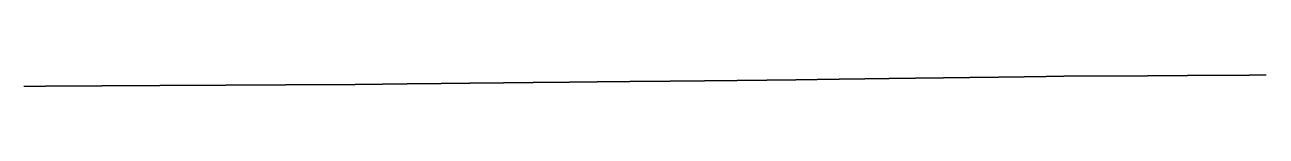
# Model space of a CAD drawing. Header units: millimetres. Extents: x 0 to 74012, y -3596 to 150.
# Drawn here: x 55509 to 65054, y -182 to -94 of the extents above; entities that cross this region are included whole.
import ezdxf

# ---------------------------------------------------------------- set-up
doc = ezdxf.new("R2010")
doc.units = ezdxf.units.MM
doc.layers.add('Clone', color=7, linetype='CONTINUOUS')

msp = doc.modelspace()

# ---------------------------------------------------------------- linework, layer by layer
at = {"layer": 'Clone'}
for points in [[(64959, -95.5598), (64971, -95.3528)], [(64971, -95.3528), (64983, -95.2044)], [(64983, -95.2044), (64995.1, -95.0559)], [(64995.1, -95.0559), (65007.1, -94.9524)], [(65007.1, -94.9524), (65019.1, -94.804)], [(65019.1, -94.804), (65031.2, -94.6556)], [(65031.2, -94.6556), (65042.8, -94.5521)], [(65042.8, -94.5521), (65054.4, -94.4036)], [(55501.9, -182.194), (55516.4, -182.051)], [(55516.4, -182.051), (55530.8, -181.907)], [(55530.8, -181.907), (55545.3, -181.797)], [(55545.3, -181.797), (55559.7, -181.653)], [(55559.7, -181.653), (55574.2, -181.51)], [(55574.2, -181.51), (55588.7, -181.399)], [(55588.7, -181.399), (55603.1, -181.25)], [(55603.1, -181.25), (55617.6, -181.099)], [(55617.6, -181.099), (55632, -181.065)], [(55632, -181.065), (55646.5, -180.897)], [(55646.5, -180.897), (55661, -180.768)], [(55661, -180.768), (55675.4, -180.639)], [(55675.4, -180.639), (55689.9, -180.613)], [(55689.9, -180.613), (55704.3, -180.475)], [(55704.3, -180.475), (55718.8, -180.357)], [(55718.8, -180.357), (55733.3, -180.341)], [(55733.3, -180.341), (55747.7, -180.217)], [(55747.7, -180.217), (55762.2, -180.075)], [(55762.2, -180.075), (55776.6, -180.047)], [(55776.6, -180.047), (55791.1, -179.946)], [(55791.1, -179.946), (55805.6, -179.834)], [(55805.6, -179.834), (55820, -179.813)], [(55820, -179.813), (55834.5, -179.724)], [(55834.5, -179.724), (55849, -179.634)], [(55849, -179.634), (55863.4, -179.53)], [(55863.4, -179.53), (55877.9, -179.498)], [(55877.9, -179.498), (55892.3, -179.395)], [(55892.3, -179.395), (55906.8, -179.291)], [(55906.8, -179.291), (55921.3, -179.239)], [(55921.3, -179.239), (55935.7, -179.143)], [(55935.7, -179.143), (55950.2, -179.047)], [(55950.2, -179.047), (55964.6, -178.995)], [(55964.6, -178.995), (55979.1, -178.893)], [(55979.1, -178.893), (55993.6, -178.791)], [(55993.6, -178.791), (56008, -178.759)], [(56008, -178.759), (56022.5, -178.613)], [(56022.5, -178.613), (56036.9, -178.506)], [(56036.9, -178.506), (56051.4, -178.399)], [(56051.4, -178.399), (56065.9, -178.368)], [(56065.9, -178.368), (56080.3, -178.236)], [(56080.3, -178.236), (56094.8, -178.134)], [(56094.8, -178.134), (56109.2, -178.104)], [(56109.2, -178.104), (56123.7, -178.002)], [(56123.7, -178.002), (56138.2, -177.869)], [(56138.2, -177.869), (56152.6, -177.84)], [(56152.6, -177.84), (56167.1, -177.737)], [(56167.1, -177.737), (56181.5, -177.605)], [(56181.5, -177.605), (56196, -177.503)], [(56196, -177.503), (56210.5, -177.473)], [(56210.5, -177.473), (56224.9, -177.371)], [(56224.9, -177.371), (56239.4, -177.239)], [(56239.4, -177.239), (56253.8, -177.222)], [(56253.8, -177.222), (56268.3, -177.124)], [(56268.3, -177.124), (56282.8, -177.034)], [(56282.8, -177.034), (56297.2, -177.008)], [(56297.2, -177.008), (56311.7, -176.917)], [(56311.7, -176.917), (56326.1, -176.827)], [(56326.1, -176.827), (56340.6, -176.801)], [(56340.6, -176.801), (56355.1, -176.71)], [(56355.1, -176.71), (56369.5, -176.611)], [(56369.5, -176.611), (56384, -176.51)], [(56384, -176.51), (56398.4, -176.446)], [(56398.4, -176.446), (56412.9, -176.345)], [(56412.9, -176.345), (56427.4, -176.245)], [(56427.4, -176.245), (56441.8, -176.213)], [(56441.8, -176.213), (56456.3, -176.08)], [(56456.3, -176.08), (56470.7, -175.979)], [(56470.7, -175.979), (56485.2, -175.947)], [(56485.2, -175.947), (56499.7, -175.843)], [(56499.7, -175.843), (56514.1, -175.702)], [(56514.1, -175.702), (56528.6, -175.682)], [(56528.6, -175.682), (56543, -175.585)], [(56543, -175.585), (56557.5, -175.467)], [(56557.5, -175.467), (56572, -175.37)], [(56572, -175.37), (56586.4, -175.35)], [(56586.4, -175.35), (56600.9, -175.253)], [(56600.9, -175.253), (56615.3, -175.136)], [(56615.3, -175.136), (56629.8, -175.091)], [(56629.8, -175.091), (56644.3, -174.988)], [(56644.3, -174.988), (56658.7, -174.876)], [(56658.7, -174.876), (56673.2, -174.782)], [(56673.2, -174.782), (56687.6, -174.662)], [(56687.6, -174.662), (56702.1, -174.542)], [(56702.1, -174.542), (56716.6, -174.444)], [(56716.6, -174.444), (56731, -174.324)], [(56731, -174.324), (56745.5, -174.204)], [(56745.5, -174.204), (56759.9, -174.084)], [(56759.9, -174.084), (56774.4, -174)], [(56774.4, -174), (56788.9, -174)], [(56788.9, -174), (56803.3, -174)], [(56803.3, -174), (56817.8, -174)], [(56817.8, -174), (56832.2, -173.929)], [(56832.2, -173.929), (56846.7, -173.851)], [(56846.7, -173.851), (56861.2, -173.839)], [(56861.2, -173.839), (56875.6, -173.761)], [(56875.6, -173.761), (56890.1, -173.672)], [(56890.1, -173.672), (56904.5, -173.659)], [(56904.5, -173.659), (56919, -173.582)], [(56919, -173.582), (56933.5, -173.492)], [(56933.5, -173.492), (56947.9, -173.415)], [(56947.9, -173.415), (56962.4, -173.402)], [(56962.4, -173.402), (56976.8, -173.325)], [(56976.8, -173.325), (56991.3, -173.235)], [(56991.3, -173.235), (57005.8, -173.225)], [(57005.8, -173.225), (57020.2, -173.153)], [(57020.2, -173.153), (57034.7, -173.065)], [(57034.7, -173.065), (57049.1, -173.014)], [(57049.1, -173.014), (57063.6, -172.925)], [(57063.6, -172.925), (57078.1, -172.837)], [(57078.1, -172.837), (57092.5, -172.786)], [(57092.5, -172.786), (57107, -172.7)], [(57107, -172.7), (57121.4, -172.614)], [(57121.4, -172.614), (57135.9, -172.518)], [(57135.9, -172.518), (57150.4, -172.448)], [(57150.4, -172.448), (57164.8, -172.356)], [(57164.8, -172.356), (57179.3, -172.263)], [(57179.3, -172.263), (57193.7, -172.224)], [(57193.7, -172.224), (57208.2, -172.099)], [(57208.2, -172.099), (57222.7, -172.007)], [(57222.7, -172.007), (57237.1, -171.977)], [(57237.1, -171.977), (57251.6, -171.885)], [(57251.6, -171.885), (57266, -171.762)], [(57266, -171.762), (57280.5, -171.732)], [(57280.5, -171.732), (57295, -171.64)], [(57295, -171.64), (57309.4, -171.506)], [(57309.4, -171.506), (57323.9, -171.411)], [(57323.9, -171.411), (57338.3, -171.372)], [(57338.3, -171.372), (57352.8, -171.277)], [(57352.8, -171.277), (57367.3, -171.143)], [(57367.3, -171.143), (57381.7, -171.12)], [(57381.7, -171.12), (57396.2, -171.032)], [(57396.2, -171.032), (57410.6, -170.944)], [(57410.6, -170.944), (57425.1, -170.902)], [(57425.1, -170.902), (57439.6, -170.813)], [(57439.6, -170.813), (57454, -170.725)], [(57454, -170.725), (57468.5, -170.683)], [(57468.5, -170.683), (57482.9, -170.595)], [(57482.9, -170.595), (57497.4, -170.507)], [(57497.4, -170.507), (57511.9, -170.418)], [(57511.9, -170.418), (57526.3, -170.376)], [(57526.3, -170.376), (57540.8, -170.288)], [(57540.8, -170.288), (57555.2, -170.19)], [(57555.2, -170.19), (57569.7, -170.155)], [(57569.7, -170.155), (57584.2, -170.038)], [(57584.2, -170.038), (57598.6, -169.942)], [(57598.6, -169.942), (57613.1, -169.912)], [(57613.1, -169.912), (57627.5, -169.818)], [(57627.5, -169.818), (57642, -169.707)], [(57642, -169.707), (57656.5, -169.692)], [(57656.5, -169.692), (57670.9, -169.606)], [(57670.9, -169.606), (57685.4, -169.468)], [(57685.4, -169.468), (57699.8, -169.369)], [(57699.8, -169.369), (57714.3, -169.332)], [(57714.3, -169.332), (57728.8, -169.254)], [(57728.8, -169.254), (57743.2, -169.172)], [(57743.2, -169.172), (57757.7, -169.165)], [(57757.7, -169.165), (57772.1, -169.091)], [(57772.1, -169.091), (57786.6, -169.016)], [(57786.6, -169.016), (57801.1, -169.002)], [(57801.1, -169.002), (57815.5, -168.928)], [(57815.5, -168.928), (57830, -168.853)], [(57830, -168.853), (57844.4, -168.839)], [(57844.4, -168.839), (57858.9, -168.765)], [(57858.9, -168.765), (57873.4, -168.69)], [(57873.4, -168.69), (57887.8, -168.616)], [(57887.8, -168.616), (57902.3, -168.602)], [(57902.3, -168.602), (57916.7, -168.527)], [(57916.7, -168.527), (57931.2, -168.453)], [(57931.2, -168.453), (57945.7, -168.441)], [(57945.7, -168.441), (57960.1, -168.314)], [(57960.1, -168.314), (57974.6, -168.222)], [(57974.6, -168.222), (57989, -168.186)], [(57989, -168.186), (58003.5, -168.095)], [(58003.5, -168.095), (58018, -168)], [(58018, -168), (58032.4, -168)], [(58032.4, -168), (58046.9, -167.893)], [(58046.9, -167.893), (58061.4, -167.639)], [(58061.4, -167.639), (58075.8, -167.433)], [(58075.8, -167.433), (58090.3, -167.386)], [(58090.3, -167.386), (58104.7, -167.18)], [(58104.7, -167.18), (58119.2, -166.936)], [(58119.2, -166.936), (58133.7, -166.878)], [(58133.7, -166.878), (58148.1, -166.671)], [(58148.1, -166.671), (58162.6, -166.476)], [(58162.6, -166.476), (58177, -166.363)], [(58177, -166.363), (58191.5, -166.163)], [(58191.5, -166.163), (58206, -165.955)], [(58206, -165.955), (58220.4, -165.843)], [(58220.4, -165.843), (58234.9, -165.634)], [(58234.9, -165.634), (58249.3, -165.424)], [(58249.3, -165.424), (58263.8, -165.213)], [(58263.8, -165.213), (58278.3, -165.061)], [(58278.3, -165.061), (58292.7, -164.847)], [(58292.7, -164.847), (58307.2, -164.633)], [(58307.2, -164.633), (58321.6, -164.55)], [(58321.6, -164.55), (58336.1, -164.257)], [(58336.1, -164.257), (58350.6, -164.046)], [(58350.6, -164.046), (58365, -163.976)], [(58365, -163.976), (58379.5, -163.766)], [(58379.5, -163.766), (58393.9, -163.487)], [(58393.9, -163.487), (58408.4, -163.274)], [(58408.4, -163.274), (58422.9, -163.188)], [(58422.9, -163.188), (58437.3, -162.889)], [(58437.3, -162.889), (58451.8, -162.679)], [(58451.8, -162.679), (58466.2, -162.628)], [(58466.2, -162.628), (58480.7, -162.441)], [(58480.7, -162.441), (58495.2, -162.219)], [(58495.2, -162.219), (58509.6, -162.18)], [(58509.6, -162.18), (58524.1, -162.006)], [(58524.1, -162.006), (58538.5, -161.836)], [(58538.5, -161.836), (58553, -161.776)], [(58553, -161.776), (58567.5, -161.609)], [(58567.5, -161.609), (58581.9, -161.442)], [(58581.9, -161.442), (58596.4, -161.238)], [(58596.4, -161.238), (58610.8, -161.209)], [(58610.8, -161.209), (58625.3, -161.027)], [(58625.3, -161.027), (58639.8, -160.846)], [(58639.8, -160.846), (58654.2, -160.763)], [(58654.2, -160.763), (58668.7, -160.567)], [(58668.7, -160.567), (58683.1, -160.372)], [(58683.1, -160.372), (58697.6, -160.326)], [(58697.6, -160.326), (58712.1, -160.101)], [(58712.1, -160.101), (58726.5, -159.918)], [(58726.5, -159.918), (58741, -159.856)], [(58741, -159.856), (58755.4, -159.665)], [(58755.4, -159.665), (58769.9, -159.398)], [(58769.9, -159.398), (58784.4, -159.207)], [(58784.4, -159.207), (58798.8, -159.121)], [(58798.8, -159.121), (58813.3, -158.843)], [(58813.3, -158.843), (58827.7, -158.656)], [(58827.7, -158.656), (58842.2, -158.594)], [(58842.2, -158.594), (58856.7, -158.407)], [(58856.7, -158.407), (58871.1, -158.158)], [(58871.1, -158.158), (58885.6, -158.096)], [(58885.6, -158.096), (58900, -157.909)], [(58900, -157.909), (58914.5, -157.722)], [(58914.5, -157.722), (58929, -157.594)], [(58929, -157.594), (58943.4, -157.409)], [(58943.4, -157.409), (58957.9, -157.245)], [(58957.9, -157.245), (58972.3, -157.015)], [(58972.3, -157.015), (58986.8, -156.98)], [(58986.8, -156.98), (59001.3, -156.81)], [(59001.3, -156.81), (59015.7, -156.637)], [(59015.7, -156.637), (59030.2, -156.469)], [(59030.2, -156.469), (59044.6, -156.262)], [(59044.6, -156.262), (59059.1, -156.055)], [(59059.1, -156.055), (59073.6, -156)], [(59073.6, -156), (59088, -156)], [(59088, -156), (59102.5, -155.94)], [(59102.5, -155.94), (59116.9, -155.909)], [(59116.9, -155.909), (59131.4, -155.681)], [(59131.4, -155.681), (59145.9, -155.49)], [(59145.9, -155.49), (59160.3, -155.326)], [(59160.3, -155.326), (59174.8, -155.283)], [(59174.8, -155.283), (59189.2, -155.009)], [(59189.2, -155.009), (59203.7, -154.815)], [(59203.7, -154.815), (59218.2, -154.754)], [(59218.2, -154.754), (59232.6, -154.564)], [(59232.6, -154.564), (59247.1, -154.309)], [(59247.1, -154.309), (59261.5, -154.242)], [(59261.5, -154.242), (59276, -154.053)], [(59276, -154.053), (59290.5, -153.864)], [(59290.5, -153.864), (59304.9, -153.731)], [(59304.9, -153.731), (59319.4, -153.542)], [(59319.4, -153.542), (59333.8, -153.353)], [(59333.8, -153.353), (59348.3, -153.097)], [(59348.3, -153.097), (59362.8, -153.03)], [(59362.8, -153.03), (59377.2, -152.841)], [(59377.2, -152.841), (59391.7, -152.652)], [(59391.7, -152.652), (59406.1, -152.556)], [(59406.1, -152.556), (59420.6, -152.404)], [(59420.6, -152.404), (59435.1, -152.243)], [(59435.1, -152.243), (59449.5, -152.208)], [(59449.5, -152.208), (59464, -152.033)], [(59464, -152.033), (59478.4, -151.879)], [(59478.4, -151.879), (59492.9, -151.809)], [(59492.9, -151.809), (59507.4, -151.537)], [(59507.4, -151.537), (59521.8, -151.343)], [(59521.8, -151.343), (59536.3, -151.149)], [(59536.3, -151.149), (59550.7, -151.071)], [(59550.7, -151.071), (59565.2, -150.799)], [(59565.2, -150.799), (59579.7, -150.605)], [(59579.7, -150.605), (59594.1, -150.527)], [(59594.1, -150.527), (59608.6, -150.333)], [(59608.6, -150.333), (59623, -150.061)], [(59623, -150.061), (59637.5, -150)], [(59637.5, -150), (59652, -150)], [(59652, -150), (59666.4, -150)], [(59666.4, -150), (59680.9, -150)], [(59680.9, -150), (59695.3, -149.908)], [(59695.3, -149.908), (59709.8, -149.708)], [(59709.8, -149.708), (59724.3, -149.451)], [(59724.3, -149.451), (59738.7, -149.394)], [(59738.7, -149.394), (59753.2, -149.194)], [(59753.2, -149.194), (59767.6, -148.995)], [(59767.6, -148.995), (59782.1, -148.88)], [(59782.1, -148.88), (59796.6, -148.681)], [(59796.6, -148.681), (59811, -148.481)], [(59811, -148.481), (59825.5, -148.424)], [(59825.5, -148.424), (59839.9, -148.167)], [(59839.9, -148.167), (59854.4, -147.967)], [(59854.4, -147.967), (59868.9, -147.91)], [(59868.9, -147.91), (59883.3, -147.653)], [(59883.3, -147.653), (59897.8, -147.454)], [(59897.8, -147.454), (59912.2, -147.254)], [(59912.2, -147.254), (59926.7, -147.245)], [(59926.7, -147.245), (59941.2, -147.061)], [(59941.2, -147.061), (59955.6, -146.896)], [(59955.6, -146.896), (59970.1, -146.875)], [(59970.1, -146.875), (59984.5, -146.693)], [(59984.5, -146.693), (59999, -146.559)], [(59999, -146.559), (60013.5, -146.55)], [(60013.5, -146.55), (60027.9, -146.371)], [(60027.9, -146.371), (60042.4, -146.222)], [(60042.4, -146.222), (60056.8, -146.099)], [(60056.8, -146.099), (60071.3, -145.891)], [(60071.3, -145.891), (60085.8, -145.683)], [(60085.8, -145.683), (60100.2, -145.406)], [(60100.2, -145.406), (60114.7, -145.337)], [(60114.7, -145.337), (60129.1, -145.129)], [(60129.1, -145.129), (60143.6, -144.921)], [(60143.6, -144.921), (60158.1, -144.784)], [(60158.1, -144.784), (60172.5, -144.575)], [(60172.5, -144.575), (60187, -144.367)], [(60187, -144.367), (60201.4, -144.299)], [(60201.4, -144.299), (60215.9, -144.022)], [(60215.9, -144.022), (60230.4, -144)], [(60230.4, -144), (60244.8, -144)], [(60244.8, -144), (60259.3, -144)], [(60259.3, -144), (60273.8, -143.933)], [(60273.8, -143.933), (60288.2, -143.766)], [(60288.2, -143.766), (60302.7, -143.728)], [(60302.7, -143.728), (60317.1, -143.523)], [(60317.1, -143.523), (60331.6, -143.356)], [(60331.6, -143.356), (60346.1, -143.318)], [(60346.1, -143.318), (60360.5, -143.151)], [(60360.5, -143.151), (60375, -142.946)], [(60375, -142.946), (60389.4, -142.909)], [(60389.4, -142.909), (60403.9, -142.741)], [(60403.9, -142.741), (60418.4, -142.574)], [(60418.4, -142.574), (60432.8, -142.586)], [(60432.8, -142.586), (60447.3, -142.418)], [(60447.3, -142.418), (60461.7, -142.282)], [(60461.7, -142.282), (60476.2, -142.11)], [(60476.2, -142.11), (60490.7, -142.105)], [(60490.7, -142.105), (60505.1, -141.927)], [(60505.1, -141.927), (60519.6, -141.761)], [(60519.6, -141.761), (60534, -141.703)], [(60534, -141.703), (60548.5, -141.529)], [(60548.5, -141.529), (60563, -141.351)], [(60563, -141.351), (60577.4, -141.325)], [(60577.4, -141.325), (60591.9, -141.124)], [(60591.9, -141.124), (60606.3, -140.945)], [(60606.3, -140.945), (60620.8, -140.788)], [(60620.8, -140.788), (60635.3, -140.678)], [(60635.3, -140.678), (60649.7, -140.492)], [(60649.7, -140.492), (60664.2, -140.305)], [(60664.2, -140.305), (60678.6, -140.245)], [(60678.6, -140.245), (60693.1, -139.999)], [(60693.1, -139.999), (60707.6, -139.813)], [(60707.6, -139.813), (60722, -139.753)], [(60722, -139.753), (60736.5, -139.567)], [(60736.5, -139.567), (60750.9, -139.321)], [(60750.9, -139.321), (60765.4, -139.248)], [(60765.4, -139.248), (60779.9, -139.052)], [(60779.9, -139.052), (60794.3, -138.856)], [(60794.3, -138.856), (60808.8, -138.585)], [(60808.8, -138.585), (60823.2, -138.546)], [(60823.2, -138.546), (60837.7, -138.352)], [(60837.7, -138.352), (60852.2, -138.069)], [(60852.2, -138.069), (60866.6, -138.017)], [(60866.6, -138.017), (60881.1, -138)], [(60881.1, -138), (60895.5, -138)], [(60895.5, -138), (60910, -138)], [(60910, -138), (60924.5, -137.804)], [(60924.5, -137.804), (60938.9, -137.586)], [(60938.9, -137.586), (60953.4, -137.534)], [(60953.4, -137.534), (60967.8, -137.265)], [(60967.8, -137.265), (60982.3, -137.069)], [(60982.3, -137.069), (60996.8, -136.913)], [(60996.8, -136.913), (61011.2, -136.91)], [(61011.2, -136.91), (61025.7, -136.732)], [(61025.7, -136.732), (61040.1, -136.541)], [(61040.1, -136.541), (61054.6, -136.523)], [(61054.6, -136.523), (61069.1, -136.307)], [(61069.1, -136.307), (61083.5, -136.104)], [(61083.5, -136.104), (61098, -136.074)], [(61098, -136.074), (61112.4, -135.865)], [(61112.4, -135.865), (61126.9, -135.622)], [(61126.9, -135.622), (61141.4, -135.55)], [(61141.4, -135.55), (61155.8, -135.32)], [(61155.8, -135.32), (61170.3, -135.091)], [(61170.3, -135.091), (61184.7, -134.789)], [(61184.7, -134.789), (61199.2, -134.686)], [(61199.2, -134.686), (61213.7, -134.446)], [(61213.7, -134.446), (61228.1, -134.151)], [(61228.1, -134.151), (61242.6, -134.064)], [(61242.6, -134.064), (61257, -133.823)], [(61257, -133.823), (61271.5, -133.585)], [(61271.5, -133.585), (61286, -133.448)], [(61286, -133.448), (61300.4, -133.232)], [(61300.4, -133.232), (61314.9, -133.023)], [(61314.9, -133.023), (61329.3, -132.966)], [(61329.3, -132.966), (61343.8, -132.689)], [(61343.8, -132.689), (61358.3, -132.517)], [(61358.3, -132.517), (61372.7, -132.343)], [(61372.7, -132.343), (61387.2, -132.333)], [(61387.2, -132.333), (61401.6, -132.172)], [(61401.6, -132.172), (61416.1, -132.011)], [(61416.1, -132.011), (61430.6, -132.008)], [(61430.6, -132.008), (61445, -131.793)], [(61445, -131.793), (61459.5, -131.57)], [(61459.5, -131.57), (61473.9, -131.552)], [(61473.9, -131.552), (61488.4, -131.316)], [(61488.4, -131.316), (61502.9, -131.048)], [(61502.9, -131.048), (61517.3, -130.977)], [(61517.3, -130.977), (61531.8, -130.676)], [(61531.8, -130.676), (61546.2, -130.364)], [(61546.2, -130.364), (61560.7, -130.032)], [(61560.7, -130.032), (61575.2, -129.938)], [(61575.2, -129.938), (61589.6, -129.647)], [(61589.6, -129.647), (61604.1, -129.284)], [(61604.1, -129.284), (61618.5, -129.202)], [(61618.5, -129.202), (61633, -128.904)], [(61633, -128.904), (61647.5, -128.607)], [(61647.5, -128.607), (61661.9, -128.461)], [(61661.9, -128.461), (61676.4, -128.174)], [(61676.4, -128.174), (61690.8, -127.885)], [(61690.8, -127.885), (61705.3, -127.838)], [(61705.3, -127.838), (61719.8, -127.498)], [(61719.8, -127.498), (61734.2, -127.238)], [(61734.2, -127.238), (61748.7, -126.978)], [(61748.7, -126.978), (61763.1, -126.883)], [(61763.1, -126.883), (61777.6, -126.632)], [(61777.6, -126.632), (61792.1, -126.373)], [(61792.1, -126.373), (61806.5, -126.338)], [(61806.5, -126.338), (61821, -126.057)], [(61821, -126.057), (61835.4, -125.834)], [(61835.4, -125.834), (61849.9, -125.808)], [(61849.9, -125.808), (61864.4, -125.593)], [(61864.4, -125.593), (61878.8, -125.356)], [(61878.8, -125.356), (61893.3, -125.332)], [(61893.3, -125.332), (61907.7, -125.08)], [(61907.7, -125.08), (61922.2, -124.812)], [(61922.2, -124.812), (61936.7, -124.538)], [(61936.7, -124.538), (61951.1, -124.469)], [(61951.1, -124.469), (61965.6, -124.22)], [(61965.6, -124.22), (61980, -123.912)], [(61980, -123.912), (61994.5, -123.845)], [(61994.5, -123.845), (62009, -123.583)], [(62009, -123.583), (62023.4, -123.323)], [(62023.4, -123.323), (62037.9, -123.211)], [(62037.9, -123.211), (62052.3, -122.949)], [(62052.3, -122.949), (62066.8, -122.695)], [(62066.8, -122.695), (62081.3, -122.672)], [(62081.3, -122.672), (62095.7, -122.387)], [(62095.7, -122.387), (62110.2, -122.167)], [(62110.2, -122.167), (62124.6, -121.92)], [(62124.6, -121.92), (62139.1, -121.866)], [(62139.1, -121.866), (62153.6, -121.632)], [(62153.6, -121.632), (62168, -121.41)], [(62168, -121.41), (62182.5, -121.371)], [(62182.5, -121.371), (62196.9, -121.097)], [(62196.9, -121.097), (62211.4, -120.856)], [(62211.4, -120.856), (62225.9, -120.809)], [(62225.9, -120.809), (62240.3, -120.562)], [(62240.3, -120.562), (62252, -120.314)], [(62252, -120.314), (62263.6, -120.24)], [(62263.6, -120.24), (62275.2, -119.983)], [(62275.2, -119.983), (62286.8, -119.946)], [(62286.8, -119.946), (62298.5, -119.744)], [(62298.5, -119.744), (62310.1, -119.542)], [(62310.1, -119.542), (62321.7, -119.511)], [(62321.7, -119.511), (62333.4, -119.309)], [(62333.4, -119.309), (62345, -119.279)], [(62345, -119.279), (62356.6, -119.076)], [(62356.6, -119.076), (62368.2, -118.874)], [(62368.2, -118.874), (62379.9, -118.844)], [(62379.9, -118.844), (62391.5, -118.642)], [(62391.5, -118.642), (62403.1, -118.607)], [(62403.1, -118.607), (62414.8, -118.432)], [(62414.8, -118.432), (62426.4, -118.253)], [(62426.4, -118.253), (62438, -118.198)], [(62438, -118.198), (62449.6, -118.003)], [(62449.6, -118.003), (62461.3, -117.965)], [(62461.3, -117.965), (62472.9, -117.739)], [(62472.9, -117.739), (62484.5, -117.517)], [(62484.5, -117.517), (62496.2, -117.473)], [(62496.2, -117.473), (62507.8, -117.246)], [(62507.8, -117.246), (62519.4, -117.188)], [(62519.4, -117.188), (62531, -116.977)], [(62531, -116.977), (62542.7, -116.948)], [(62542.7, -116.948), (62554.3, -116.729)], [(62554.3, -116.729), (62565.9, -116.495)], [(62565.9, -116.495), (62577.6, -116.436)], [(62577.6, -116.436), (62589.2, -116.223)], [(62589.2, -116.223), (62601.6, -116.02)], [(62601.6, -116.02), (62614.1, -115.99)], [(62614.1, -115.99), (62626.6, -115.757)], [(62626.6, -115.757), (62639, -115.547)], [(62639, -115.547), (62651.5, -115.521)], [(62651.5, -115.521), (62663.9, -115.303)], [(62663.9, -115.303), (62676.4, -115.094)], [(62676.4, -115.094), (62688.9, -114.874)], [(62688.9, -114.874), (62701.3, -114.824)], [(62701.3, -114.824), (62713.8, -114.607)], [(62713.8, -114.607), (62726.2, -114.376)], [(62726.2, -114.376), (62738.7, -114.329)], [(62738.7, -114.329), (62751.1, -114.108)], [(62751.1, -114.108), (62763.6, -113.911)], [(62763.6, -113.911), (62776.1, -113.89)], [(62776.1, -113.89), (62788.5, -113.723)], [(62788.5, -113.723), (62801, -113.558)], [(62801, -113.558), (62813.4, -113.399)], [(62813.4, -113.399), (62825.9, -113.393)], [(62825.9, -113.393), (62838.4, -113.24)], [(62838.4, -113.24), (62850.8, -113.08)], [(62850.8, -113.08), (62863.3, -113.066)], [(62863.3, -113.066), (62875.7, -112.9)], [(62875.7, -112.9), (62888.2, -112.716)], [(62888.2, -112.716), (62900.7, -112.545)], [(62900.7, -112.545), (62913.1, -112.488)], [(62913.1, -112.488), (62925.6, -112.294)], [(62925.6, -112.294), (62938, -112.108)], [(62938, -112.108), (62951, -112.055)], [(62951, -112.055), (62963.9, -111.855)], [(62963.9, -111.855), (62976.8, -111.655)], [(62976.8, -111.655), (62989.7, -111.453)], [(62989.7, -111.453), (63002.6, -111.239)], [(63002.6, -111.239), (63015.6, -111.035)], [(63015.6, -111.035), (63028.5, -110.996)], [(63028.5, -110.996), (63041.4, -110.802)], [(63041.4, -110.802), (63054.3, -110.608)], [(63054.3, -110.608), (63067.2, -110.39)], [(63067.2, -110.39), (63080.2, -110.188)], [(63080.2, -110.188), (63093.1, -110.15)], [(63093.1, -110.15), (63106, -109.954)], [(63106, -109.954), (63118.9, -109.755)], [(63118.9, -109.755), (63131.8, -109.557)], [(63131.8, -109.557), (63144.8, -109.359)], [(63144.8, -109.359), (63157.7, -109.312)], [(63157.7, -109.312), (63170.6, -109.117)], [(63170.6, -109.117), (63183.5, -108.931)], [(63183.5, -108.931), (63196.4, -108.737)], [(63196.4, -108.737), (63209.4, -108.54)], [(63209.4, -108.54), (63222.3, -108.504)], [(63222.3, -108.504), (63235.2, -108.311)], [(63235.2, -108.311), (63248.1, -108.119)], [(63248.1, -108.119), (63261, -107.908)], [(63261, -107.908), (63274, -107.649)], [(63274, -107.649), (63286.9, -107.617)], [(63286.9, -107.617), (63300.8, -107.365)], [(63300.8, -107.365), (63314.8, -107.076)], [(63314.8, -107.076), (63328.8, -106.815)], [(63328.8, -106.815), (63342.7, -106.531)], [(63342.7, -106.531), (63356.7, -106.278)], [(63356.7, -106.278), (63370.6, -106.033)], [(63370.6, -106.033), (63384.6, -105.791)], [(63384.6, -105.791), (63398.5, -105.55)], [(63398.5, -105.55), (63412.5, -105.263)], [(63412.5, -105.263), (63426.4, -104.971)], [(63426.4, -104.971), (63440.4, -104.729)], [(63440.4, -104.729), (63454.3, -104.478)], [(63454.3, -104.478), (63468.3, -104.208)], [(63468.3, -104.208), (63482.2, -103.934)], [(63482.2, -103.934), (63496.2, -103.647)], [(63496.2, -103.647), (63510.2, -103.426)], [(63510.2, -103.426), (63524.1, -103.204)], [(63524.1, -103.204), (63538.1, -103.281)], [(63538.1, -103.281), (63552, -103.131)], [(63552, -103.131), (63566, -102.905)], [(63566, -102.905), (63579.9, -102.678)], [(63579.9, -102.678), (63593.9, -102.452)], [(63593.9, -102.452), (63607.8, -102.225)], [(63607.8, -102.225), (63621.8, -102)], [(63621.8, -102), (63635.7, -102)], [(63635.7, -102), (63649.7, -102)], [(63649.7, -102), (63663.7, -102)], [(63663.7, -102), (63677.6, -102)], [(63677.6, -102), (63691.6, -102)], [(63691.6, -102), (63705.5, -102)], [(63705.5, -102), (63719.5, -102)], [(63719.5, -102), (63733.4, -102)], [(63733.4, -102), (63747.4, -102)], [(63747.4, -102), (63761.3, -102)], [(63761.3, -102), (63775.3, -102)], [(63775.3, -102), (63789.2, -102)], [(63789.2, -102), (63803.2, -102)], [(63803.2, -102), (63817.1, -102)], [(63817.1, -102), (63831.1, -102)], [(63831.1, -102), (63845.1, -102)], [(63845.1, -102), (63859, -102)], [(63859, -102), (63873, -102)], [(63873, -102), (63886.9, -102)], [(63886.9, -102), (63900.9, -102)], [(63900.9, -102), (63914.8, -102)], [(63914.8, -102), (63928.8, -102)], [(63928.8, -102), (63942.7, -102)], [(63942.7, -102), (63956.7, -102)], [(63956.7, -102), (63970.6, -102)], [(63970.6, -102), (63984.6, -102)], [(63984.6, -102), (63998, -102)], [(63998, -102), (64011.4, -101.994)], [(64011.4, -101.994), (64024.8, -101.931)], [(64024.8, -101.931), (64038.3, -101.819)], [(64038.3, -101.819), (64051.7, -101.749)], [(64051.7, -101.749), (64065.1, -101.652)], [(64065.1, -101.652), (64078.5, -101.543)], [(64078.5, -101.543), (64091.9, -101.434)], [(64091.9, -101.434), (64105.4, -101.325)], [(64105.4, -101.325), (64118.8, -101.216)], [(64118.8, -101.216), (64132.2, -101.127)], [(64132.2, -101.127), (64145.6, -101.018)], [(64145.6, -101.018), (64159, -100.909)], [(64159, -100.909), (64172.4, -100.8)], [(64172.4, -100.8), (64185.9, -100.691)], [(64185.9, -100.691), (64199.3, -100.582)], [(64199.3, -100.582), (64212.7, -100.473)], [(64212.7, -100.473), (64226.1, -100.384)], [(64226.1, -100.384), (64239.5, -100.275)], [(64239.5, -100.275), (64252.9, -100.166)], [(64252.9, -100.166), (64266.4, -100.057)], [(64266.4, -100.057), (64279.8, -99.9479)], [(64279.8, -99.9479), (64293.2, -99.8389)], [(64293.2, -99.8389), (64306.6, -99.7498)], [(64306.6, -99.7498), (64320, -99.6408)], [(64320, -99.6408), (64333.5, -99.5318)], [(64333.5, -99.5318), (64345.9, -99.4229)], [(64345.9, -99.4229), (64358.4, -99.3139)], [(64358.4, -99.3139), (64370.8, -99.2248)], [(64370.8, -99.2248), (64383.3, -99.1158)], [(64383.3, -99.1158), (64395.7, -99.0068)], [(64395.7, -99.0068), (64408.2, -98.8087)], [(64408.2, -98.8087), (64420.7, -98.7195)], [(64420.7, -98.7195), (64433.1, -98.6106)], [(64433.1, -98.6106), (64445.6, -98.5016)], [(64445.6, -98.5016), (64458, -98.4125)], [(64458, -98.4125), (64470.5, -98.3035)], [(64470.5, -98.3035), (64483, -98.1945)], [(64483, -98.1945), (64495.4, -98.0856)], [(64495.4, -98.0856), (64507.9, -97.9964)], [(64507.9, -97.9964), (64520.3, -97.8874)], [(64520.3, -97.8874), (64532.8, -97.7785)], [(64532.8, -97.7785), (64545.3, -97.6893)], [(64545.3, -97.6893), (64557.7, -97.6402)], [(64557.7, -97.6402), (64570.2, -97.6272)], [(64570.2, -97.6272), (64582.6, -97.5863)], [(64582.6, -97.5863), (64595.1, -97.5112)], [(64595.1, -97.5112), (64607.6, -97.4485)], [(64607.6, -97.4485), (64620, -97.3858)], [(64620, -97.3858), (64632.5, -97.3107)], [(64632.5, -97.3107), (64644.9, -97.248)], [(64644.9, -97.248), (64657.4, -97.1852)], [(64657.4, -97.1852), (64669.8, -97.1225)], [(64669.8, -97.1225), (64682.3, -97.0475)], [(64682.3, -97.0475), (64694.3, -96.9847)], [(64694.3, -96.9847), (64706.4, -96.922)], [(64706.4, -96.922), (64718.4, -96.8469)], [(64718.4, -96.8469), (64730.4, -96.7842)], [(64730.4, -96.7842), (64742.5, -96.7214)], [(64742.5, -96.7214), (64754.5, -96.6464)], [(64754.5, -96.6464), (64766.5, -96.5837)], [(64766.5, -96.5837), (64778.5, -96.5086)], [(64778.5, -96.5086), (64790.6, -96.4459)], [(64790.6, -96.4459), (64802.6, -96.3831)], [(64802.6, -96.3831), (64814.6, -96.3081)], [(64814.6, -96.3081), (64826.7, -96.2454)], [(64826.7, -96.2454), (64838.7, -96.1826)], [(64838.7, -96.1826), (64850.7, -96.1076)], [(64850.7, -96.1076), (64862.7, -96.0448)], [(64862.7, -96.0448), (64874.8, -96)], [(64874.8, -96), (64886.8, -96)], [(64886.8, -96), (64898.8, -96)], [(64898.8, -96), (64910.9, -96)], [(64910.9, -96), (64922.9, -95.9602)], [(64922.9, -95.9602), (64934.9, -95.8118)], [(64934.9, -95.8118), (64947, -95.7082)], [(64947, -95.7082), (64959, -95.5598)]]:
    msp.add_open_spline(points, degree=1, dxfattribs=at)

doc.saveas('drawing.dxf')
